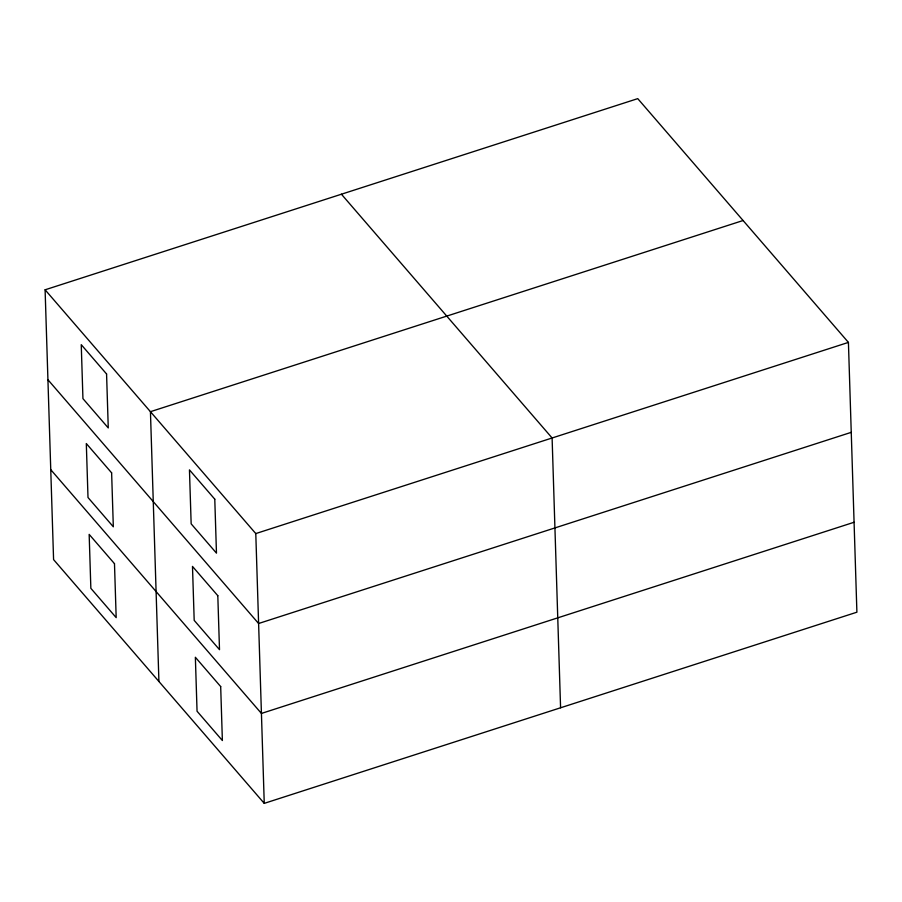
<?xml version="1.0" encoding="UTF-8"?>
<svg xmlns="http://www.w3.org/2000/svg" width="902" height="902" viewBox="0 0 902 902"><rect width="100%" height="100%" fill="white"/><g stroke="black" fill="none" stroke-linecap="round" stroke-linejoin="round"><path stroke-width="1.35" d="M45.1 289.801L637.748 98.634L848.421 342.399L856.9 612.199L264.252 803.366L53.579 559.601L45.1 289.801L255.785 533.578L264.252 803.366M743.079 220.516L150.442 411.684L158.921 681.484M255.785 533.578L848.421 342.399M851.251 432.34L258.603 623.507L47.93 379.731M854.07 522.269L261.433 713.437L50.749 469.66M341.418 194.212L552.103 437.989L560.582 707.788M106.571 373.98L81.248 344.677L82.939 398.639L108.263 427.931L106.571 373.98M214.777 499.178L189.454 469.886L191.156 523.837L216.469 553.14L214.777 499.178M111.622 472.84L86.31 443.547L88.001 497.509L113.325 526.802L111.622 472.84M217.81 595.703L192.487 566.411L194.189 620.362L219.502 649.666L217.81 595.703M114.486 563.671L89.163 534.379L90.854 588.329L116.178 617.633L114.486 563.671M220.686 686.569L195.362 657.265L197.053 711.227L222.377 740.531L220.686 686.569"/></g></svg>
